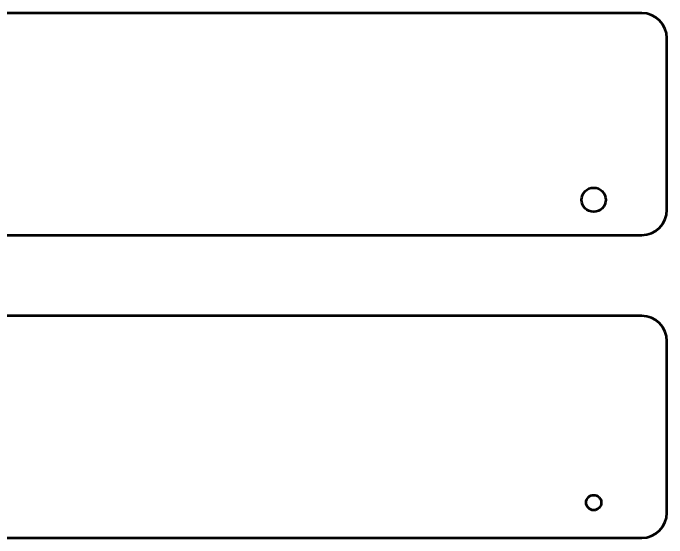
# Model space of a CAD drawing. Header units: centimetres. Extents: x -26.9 to 26.9, y -5.2 to 5.2.
# Drawn here: x 14 to 26.95, y -5.2 to 5.2 of the extents above; entities that cross this region are included whole.
import ezdxf

# ---------------------------------------------------------------- set-up
doc = ezdxf.new("R2010")
doc.units = ezdxf.units.CM
doc.header["$MEASUREMENT"] = 0
doc.layers.add('Layer 1', color=7, linetype='Continuous')

msp = doc.modelspace()

# ---------------------------------------------------------------- linework, layer by layer
at = {"layer": 'Layer 1', "lineweight": 53}
for centre, major_axis in [((25.5, 1.5), (0, 0.24)), ((25.5, -4.5), (0, 0.15))]:
    msp.add_ellipse(centre, major_axis=major_axis, ratio=1, dxfattribs=at)
for points in [[(-26.95, 1.3), (-26.95, 1.3), (-26.95, 4.7), (-26.95, 4.7), (-26.95, 4.7), (-26.95, 4.97614), (-26.72614, 5.2), (-26.45, 5.2), (-26.45, 5.2), (-26.45, 5.2), (26.45, 5.2), (26.45, 5.2), (26.45, 5.2), (26.72614, 5.2), (26.95, 4.97614), (26.95, 4.7), (26.95, 4.7), (26.95, 4.7), (26.95, 1.3), (26.95, 1.3), (26.95, 1.3), (26.95, 1.02386), (26.72614, 0.8), (26.45, 0.8), (26.45, 0.8), (26.45, 0.8), (-26.45, 0.8), (-26.45, 0.8), (-26.45, 0.8), (-26.72614, 0.8), (-26.95, 1.02386), (-26.95, 1.3)], [(-26.95, -4.7), (-26.95, -4.7), (-26.95, -1.3), (-26.95, -1.3), (-26.95, -1.3), (-26.95, -1.02386), (-26.72614, -0.8), (-26.45, -0.8), (-26.45, -0.8), (-26.45, -0.8), (26.45, -0.8), (26.45, -0.8), (26.45, -0.8), (26.72614, -0.8), (26.95, -1.02386), (26.95, -1.3), (26.95, -1.3), (26.95, -1.3), (26.95, -4.7), (26.95, -4.7), (26.95, -4.7), (26.95, -4.97614), (26.72614, -5.2), (26.45, -5.2), (26.45, -5.2), (26.45, -5.2), (-26.45, -5.2), (-26.45, -5.2), (-26.45, -5.2), (-26.72614, -5.2), (-26.95, -4.97614), (-26.95, -4.7)]]:
    msp.add_open_spline(points, degree=3, knots=[0, 0, 0, 0, 0.11111111, 0.11111111, 0.11111111, 0.11111111, 0.22222222, 0.22222222, 0.22222222, 0.22222222, 0.33333333, 0.33333333, 0.33333333, 0.33333333, 0.44444444, 0.44444444, 0.44444444, 0.44444444, 0.55555556, 0.55555556, 0.55555556, 0.55555556, 0.66666667, 0.66666667, 0.66666667, 0.66666667, 0.77777778, 0.77777778, 0.77777778, 0.77777778, 1, 1, 1, 1], dxfattribs=at)

doc.saveas('drawing.dxf')
